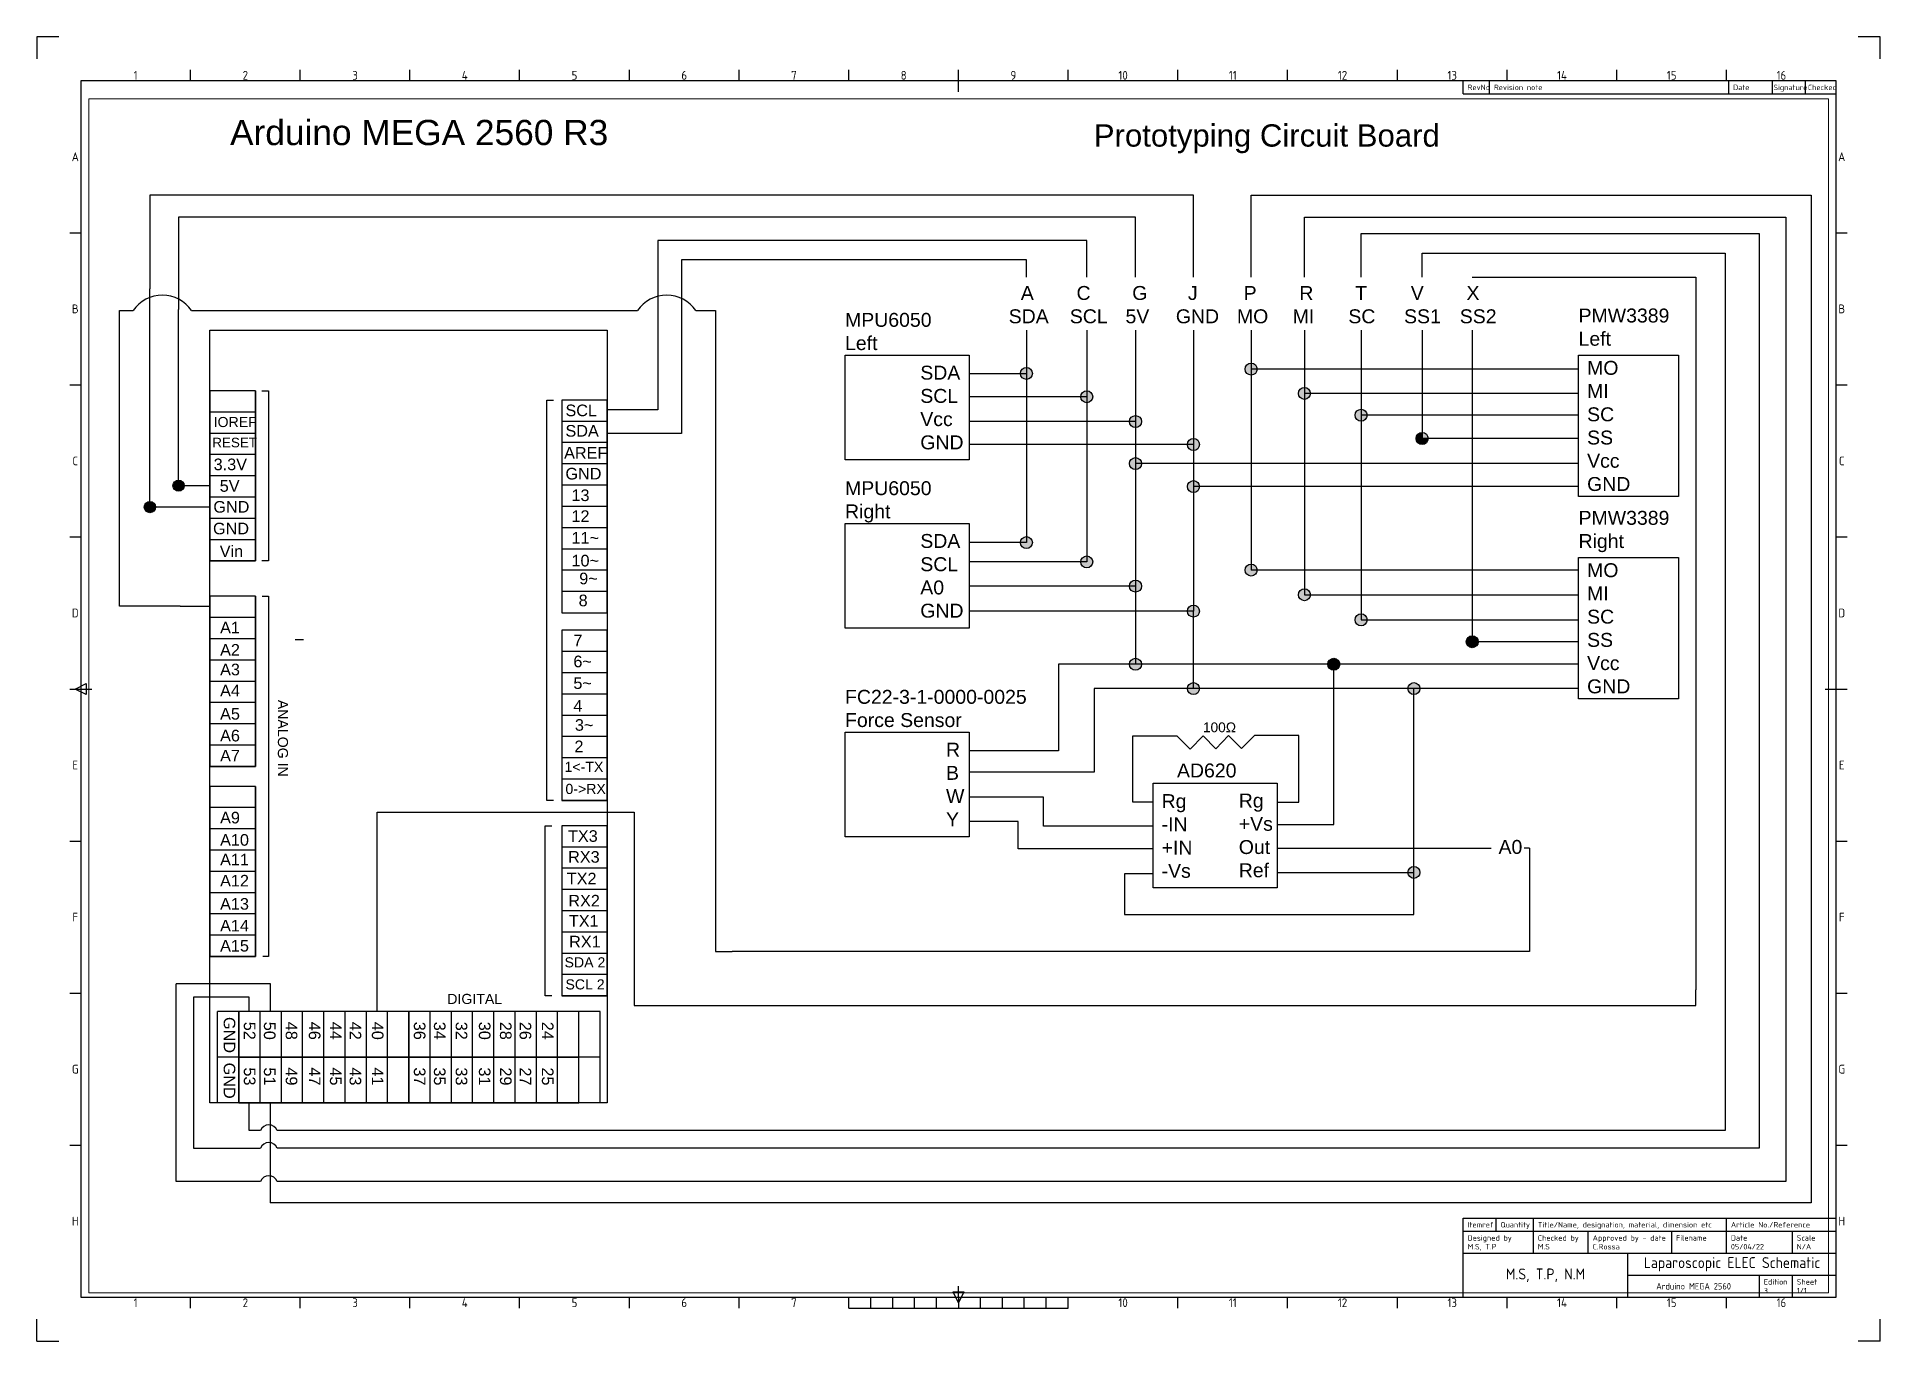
# Paper-space layout 'ISO A1 Layout' of a CAD drawing. Header units: millimetres. Extents: x 0 to 840, y 0 to 594.
# The model-space entities are those that its viewports show. They can reach past a viewport. Long polylines and large blocks are cut down to what shows.
import ezdxf
from ezdxf.enums import TextEntityAlignment as Align

# ---------------------------------------------------------------- set-up
doc = ezdxf.new("R2010")
doc.units = ezdxf.units.MM
doc.layers.add('Title Block', color=7, linetype='Continuous')
doc.layers.add('Viewport', color=5, linetype='Continuous')
doc.styles.add('ISO Proportional', font='isocp.shx')
doc.styles.get("Standard").update_dxf_attribs({"font": 'arial.ttf'})

# ---------------------------------------------------------------- blocks, each defined once
blk = doc.blocks.new('ISO A1 title block')
at = {"layer": 'Title Block'}
for p, q in [((10, 594), (0, 594)), ((0, 594), (0, 584)), ((840, 594), (830, 594)), ((840, 584), (840, 594)), ((820, 574), (20, 574)), ((20, 574), (20, 20)), ((70, 574), (70, 579)), ((120, 574), (120, 579)), ((170, 574), (170, 579)), ((220, 574), (220, 579)), ((270, 574), (270, 579)), ((320, 574), (320, 579)), ((370, 574), (370, 579)), ((420, 569), (420, 579)), ((470, 574), (470, 579)), ((520, 574), (520, 579)), ((570, 574), (570, 579)), ((620, 574), (620, 579)), ((650, 568), (650, 574)), ((662, 568), (662, 574)), ((670, 574), (670, 579)), ((720, 574), (720, 579)), ((770, 574), (770, 579)), ((771, 568), (771, 574)), ((791, 568), (791, 574)), ((806, 568), (806, 574)), ((820, 20), (820, 574)), ((650, 568), (820, 568)), ((15, 504.75), (20, 504.75)), ((820, 504.75), (825, 504.75)), ((15, 435.5), (20, 435.5)), ((820, 435.5), (825, 435.5)), ((15, 366.25), (20, 366.25)), ((820, 366.25), (825, 366.25)), ((15, 297), (25, 297)), ((17.5, 297), (22.5, 299.5)), ((22.5, 294.5), (17.5, 297)), ((22.5, 299.5), (22.5, 294.5)), ((815, 297), (825, 297)), ((15, 227.75), (20, 227.75)), ((820, 227.75), (825, 227.75)), ((15, 158.5), (20, 158.5)), ((820, 158.5), (825, 158.5)), ((15, 89.25), (20, 89.25)), ((820, 89.25), (825, 89.25)), ((650, 56), (820, 56)), ((650, 50), (650, 56)), ((665, 50), (665, 56)), ((682, 50), (682, 56)), ((770, 50), (770, 56)), ((650, 50), (820, 50)), ((650, 20), (650, 50)), ((682, 40), (682, 50)), ((707, 40), (707, 50)), ((745, 40), (745, 50)), ((770, 40), (770, 50)), ((800, 40), (800, 50)), ((650, 40), (820, 40)), ((725, 20), (725, 40)), ((725, 30), (820, 30)), ((785, 20), (785, 30)), ((800, 20), (800, 30)), ((20, 20), (820, 20)), ((70, 15), (70, 20)), ((120, 15), (120, 20)), ((170, 15), (170, 20)), ((220, 15), (220, 20)), ((270, 15), (270, 20)), ((320, 15), (320, 20)), ((370, 15), (370, 20)), ((380, 15), (380, 20)), ((390, 15), (390, 20)), ((400, 15), (400, 20)), ((410, 15), (410, 20)), ((417.5, 22.5), (422.5, 22.5)), ((420, 17.5), (417.5, 22.5)), ((420, 20), (420, 25)), ((422.5, 22.5), (420, 17.5)), ((420, 20), (420, 15)), ((430, 15), (430, 20)), ((440, 15), (440, 20)), ((450, 15), (450, 20)), ((460, 15), (460, 20)), ((470, 15), (470, 20)), ((520, 15), (520, 20)), ((570, 15), (570, 20)), ((620, 15), (620, 20)), ((670, 15), (670, 20)), ((720, 15), (720, 20)), ((770, 15), (770, 20)), ((0, 0), (0, 10)), ((370, 15), (470, 15)), ((840, 0), (840, 10)), ((0, 0), (10, 0)), ((840, 0), (830, 0))]:
    blk.add_line(p, q, dxfattribs=at)
at = {"layer": 'Title Block', "style": 'ISO Proportional'}
for s, p in [('1', (45, 576.5)), ('2', (95, 576.5)), ('3', (145, 576.5)), ('4', (195, 576.5)), ('5', (245, 576.5)), ('6', (295, 576.5)), ('7', (345, 576.5)), ('8', (395, 576.5)), ('9', (445, 576.5)), ('10', (495, 576.5)), ('11', (545, 576.5)), ('12', (595, 576.5)), ('13', (645, 576.5)), ('14', (695, 576.5)), ('15', (745, 576.5)), ('16', (795, 576.5)), ('A', (17.5, 539.375)), ('A', (822.5, 539.375)), ('B', (17.5, 470.125)), ('B', (822.5, 470.125)), ('C', (17.5, 400.875)), ('C', (822.5, 400.875)), ('D', (17.5, 331.625)), ('D', (822.5, 331.625)), ('E', (17.5, 262.375)), ('E', (822.5, 262.375)), ('F', (17.5, 193.125)), ('F', (822.5, 193.125)), ('G', (17.5, 123.875)), ('G', (822.5, 123.875)), ('H', (17.5, 54.625)), ('H', (822.5, 54.625)), ('1', (45, 17.5)), ('2', (95, 17.5)), ('3', (145, 17.5)), ('4', (195, 17.5)), ('5', (245, 17.5)), ('6', (295, 17.5)), ('7', (345, 17.5)), ('10', (495, 17.5)), ('11', (545, 17.5)), ('12', (595, 17.5)), ('13', (645, 17.5)), ('14', (695, 17.5)), ('15', (745, 17.5)), ('16', (795, 17.5))]:
    blk.add_text(s, height=4, dxfattribs=at).set_placement(p, align=Align.MIDDLE)
for s, p in [('RevNo', (652, 571)), ('Revision note', (664, 571)), ('Date', (773, 571)), ('Signature', (791.361, 571)), ('Checked', (807.083, 571)), ('Itemref', (652, 53)), ('Quantity', (667, 53)), ('Title/Name, designation, material, dimension etc', (684, 53)), ('Article No./Reference', (772, 53)), ('Designed by', (652, 47)), ('Checked by', (684, 47)), ('Approved by - date', (709, 47)), ('Filename', (747, 47)), ('Date', (772, 47)), ('Scale', (802, 47)), ('Edition', (787, 27)), ('Sheet', (802, 27))]:
    blk.add_text(s, height=2.5, dxfattribs=at).set_placement(p, align=Align.MIDDLE_LEFT)
at = {"layer": 'Title Block', "style": 'ISO Proportional', "flags": 8}
for tag, p in [('DESIGNED_BY', (652, 43)), ('CHECKED_BY', (684, 43)), ('APPROVED_BY_DATE', (709, 43)), ('FILENAME', (747, 43)), ('DATE', (772, 43)), ('SCALE', (802, 43)), ('EDITION', (787, 23)), ('SHEET', (802, 23))]:
    blk.add_attdef(tag, text='', height=2.5, dxfattribs=at).set_placement(p, align=Align.MIDDLE_LEFT)
for tag, height, p in [('TITLE', 5, (772.5, 35)), ('OWNER', 5, (687.5, 30)), ('DRAWING_NUMBER', 3, (755, 25))]:
    blk.add_attdef(tag, text='', height=height, dxfattribs=at).set_placement(p, align=Align.MIDDLE)

msp = doc.modelspace()

# ---------------------------------------------------------------- hatches: boundary and pattern name
h = msp.add_hatch(color=256)
h.dxf.hatch_style = 1
h.paths.add_polyline_path([(6111.4, 2784.6, 0.414214), (6093.7, 2767), (6111.4, 2767)])
h.paths.add_polyline_path([(6111.4, 2784.6), (6111.4, 2767), (6111.4, 2749.3, 0.414214), (6129.1, 2767, 0.414214)])
h.paths.add_polyline_path([(6111.4, 2767), (6093.7, 2767, 0.414214), (6111.4, 2749.3)])
h.paths.add_polyline_path([(6289.2, 2716.1, 0.414214), (6271.6, 2698.5), (6289.2, 2698.5)])
h.paths.add_polyline_path([(6306.9, 2698.5, 0.414214), (6289.2, 2716.1), (6289.2, 2698.5), (6289.2, 2680.8, 0.414214)])
h.paths.add_polyline_path([(6289.2, 2698.5), (6271.6, 2698.5, 0.414214), (6289.2, 2680.8)])
h.paths.add_polyline_path([(6433.2, 2642.9, 0.414214), (6415.5, 2625.2), (6433.2, 2625.2)])
h.paths.add_polyline_path([(6450.9, 2625.2, 0.414214), (6433.2, 2642.9), (6433.2, 2625.2), (6433.2, 2607.5, 0.414214)])
h.paths.add_polyline_path([(6433.2, 2625.2), (6415.5, 2625.2, 0.414214), (6433.2, 2607.5)])
h.paths.add_polyline_path([(6111.4, 2286.1, 0.414214), (6093.7, 2268.5), (6111.4, 2268.5)])
h.paths.add_polyline_path([(6111.4, 2286.1), (6111.4, 2268.5), (6093.7, 2268.5, 1), (6129.1, 2268.5, 0.414214)])
h.paths.add_polyline_path([(6289.2, 2229.1, 0.414214), (6271.6, 2211.4), (6289.2, 2211.4)])
h.paths.add_polyline_path([(6306.9, 2211.4, 0.414214), (6289.2, 2229.1), (6289.2, 2211.4), (6271.6, 2211.4, 1)])
h.paths.add_polyline_path([(6433.2, 2519), (6433.2, 2501.3), (6450.9, 2501.3, 0.414214)])
h.paths.add_polyline_path([(6450.9, 2501.3), (6433.2, 2501.3), (6433.2, 2483.6, 0.414214)])
h.paths.add_polyline_path([(6433.2, 2519, 0.414214), (6415.5, 2501.3, 0.414214), (6433.2, 2483.6), (6433.2, 2501.3)])
h.paths.add_polyline_path([(6621.7, 2557.6, 0.414214), (6604, 2575.2), (6604, 2539.9, 0.414214)])
h.paths.add_polyline_path([(6604, 2575.2, 0.414214), (6586.3, 2557.6), (6604, 2557.6)])
h.paths.add_polyline_path([(6604, 2557.6), (6586.3, 2557.6, 0.414214), (6604, 2539.9)])
h.paths.add_polyline_path([(6450.9, 2140.2, 0.414214), (6433.2, 2157.9), (6433.2, 2140.2), (6433.2, 2122.5, 0.414214)])
h.paths.add_polyline_path([(6433.2, 2157.9, 0.414214), (6415.5, 2140.2), (6433.2, 2140.2)])
h.paths.add_polyline_path([(6433.2, 2140.2), (6415.5, 2140.2, 0.414214), (6433.2, 2122.5)])
h.paths.add_polyline_path([(6433.2, 1927.4), (6433.2, 1909.8), (6450.9, 1909.8, 0.414214)])
h = msp.add_hatch(color=256)
h.dxf.hatch_style = 1
h.paths.add_polyline_path([(6774, 2797.4, 0.414214), (6756.3, 2779.8, 0.414214), (6774, 2762.1)])
h.paths.add_polyline_path([(6791.7, 2779.8), (6774, 2779.8), (6774, 2762.1, 0.414214)])
h.paths.add_polyline_path([(6774, 2797.4), (6774, 2779.8), (6791.7, 2779.8, 0.414214)])
h.paths.add_polyline_path([(6931.2, 2725.9), (6931.2, 2708.2), (6948.9, 2708.2, 0.414214)])
h.paths.add_polyline_path([(7098.3, 2661.4), (7098.3, 2643.8), (7116, 2643.8, 0.414214)])
h.paths.add_polyline_path([(7278.3, 2592.9), (7278.3, 2575.2), (7296, 2575.2, 0.414214)])
h.paths.add_polyline_path([(6604, 2451.1, 0.414214), (6586.3, 2433.4, 0.414214), (6604, 2415.7)])
h.paths.add_polyline_path([(6604, 2451.1), (6604, 2433.4), (6621.7, 2433.4, 0.414214)])
h.paths.add_polyline_path([(6604, 2084.3, 0.414214), (6586.3, 2066.6), (6604, 2066.6)])
h.paths.add_polyline_path([(6604, 2066.6), (6586.3, 2066.6, 0.414214), (6604, 2049)])
h.paths.add_polyline_path([(6791.7, 2187.6), (6774, 2187.6), (6774, 2205.3, 0.414214), (6756.3, 2187.6, 1)])
h.paths.add_polyline_path([(6450.9, 1909.8, 1), (6415.5, 1909.8, 1)])
h.paths.add_polyline_path([(6621.7, 1838.1), (6604, 1838.1), (6586.3, 1838.1, 1)])
h.paths.add_polyline_path([(6604, 1855.8), (6604, 1838.1), (6621.7, 1838.1, 0.414214)])
h.paths.add_polyline_path([(6604, 1855.8, 0.414214), (6586.3, 1838.1), (6604, 1838.1)])
h.paths.add_polyline_path([(6931.2, 2132.7), (6931.2, 2115), (6948.9, 2115, 0.414214)])
h.paths.add_polyline_path([(7098.3, 2058.5), (7098.3, 2040.9), (7116, 2040.9, 0.414214)])
h = msp.add_hatch(color=256)
h.dxf.hatch_style = 1
h.paths.add_polyline_path([(6948.9, 2708.2, 0.414214), (6931.2, 2725.9), (6931.2, 2708.2)], flags=17)
h.paths.add_polyline_path([(6948.9, 2708.2, 0.414214), (6931.2, 2725.9), (6931.2, 2690.5, 0.414214)])
h.paths.add_polyline_path([(6931.2, 2725.9, 0.414214), (6913.5, 2708.2, 0.414214), (6931.2, 2690.5)])
h.paths.add_polyline_path([(7098.3, 2661.4), (7098.3, 2643.8), (7116, 2643.8, 0.414214)], flags=17)
h.paths.add_polyline_path([(7098.3, 2626.1, 0.414214), (7116, 2643.8, 0.414214), (7098.3, 2661.4)])
h.paths.add_polyline_path([(7098.3, 2661.4, 0.414214), (7080.6, 2643.8, 0.414214), (7098.3, 2626.1)])
h = msp.add_hatch(color=256)
h.dxf.hatch_style = 1
h.paths.add_polyline_path([(7278.3, 2575.2), (7296, 2575.2, 0.414214), (7278.3, 2592.9)], flags=16)
h.paths.add_polyline_path([(7296, 2575.2, 1), (7260.6, 2575.2, 1)])
h = msp.add_hatch(color=256)
h.dxf.hatch_style = 1
h.paths.add_polyline_path([(3628.1, 2436.2, 1), (3595.1, 2436.2, 1)])
h = msp.add_hatch(color=256)
h.dxf.hatch_style = 1
h.paths.add_polyline_path([(6774, 2187.6), (6791.7, 2187.6, 0.414214), (6774, 2205.3)])
h.paths.add_polyline_path([(6604, 2066.6), (6604, 2049, 0.414214), (6621.7, 2066.6, 0.414214), (6604, 2084.3)])
h.paths.add_polyline_path([(6604, 2433.4), (6604, 2415.7, 0.414214), (6621.7, 2433.4)])
h = msp.add_hatch(color=256)
h.dxf.hatch_style = 1
h.paths.add_polyline_path([(3543.5, 2373.1, 1), (3510.5, 2373.1, 1)])
h = msp.add_hatch(color=256)
h.dxf.hatch_style = 1
h.paths.add_polyline_path([(6948.9, 2115, 0.414214), (6931.2, 2132.7), (6931.2, 2115)], flags=17)
h.paths.add_polyline_path([(6948.9, 2115, 1), (6913.5, 2115, 1)])
h.paths.add_polyline_path([(7116, 2040.9, 0.414214), (7098.3, 2058.5), (7098.3, 2040.9)], flags=17)
h.paths.add_polyline_path([(7116, 2040.9, 1), (7080.6, 2040.9, 1)])
h = msp.add_hatch(color=256)
h.dxf.hatch_style = 1
h.paths.add_polyline_path([(7426.1, 1976.3), (7443.8, 1976.3, 0.414214), (7426.1, 1994)], flags=16)
h.paths.add_polyline_path([(7426.1, 1976.3), (7426.1, 1994, 0.414214), (7408.5, 1976.3, 1), (7443.8, 1976.3)])
h = msp.add_hatch(color=256)
h.dxf.hatch_style = 1
h.paths.add_polyline_path([(7000, 1909.8), (7035.4, 1909.8, 1)])
h.paths.add_polyline_path([(7035.4, 1909.8), (7017.7, 1909.8), (7017.7, 1892.1, 0.414214)])
h.paths.add_polyline_path([(7017.7, 1909.8), (7000, 1909.8, 0.414214), (7017.7, 1892.1)])
h = msp.add_hatch(color=256)
h.dxf.hatch_style = 1
h.paths.add_polyline_path([(7236.5, 1838.1), (7271.8, 1838.1, 1)])
h.paths.add_polyline_path([(7254.1, 1838.1), (7236.5, 1838.1, 0.414214), (7254.1, 1820.4)])
h.paths.add_polyline_path([(7271.8, 1838.1), (7254.1, 1838.1), (7254.1, 1820.4, 0.414214)])
h.paths.add_polyline_path([(7271.8, 1296.6, 0.414214), (7254.1, 1314.3), (7254.1, 1279, 0.414214)])
h.paths.add_polyline_path([(7254.1, 1314.3, 0.414214), (7236.5, 1296.6), (7254.1, 1296.6)])
h.paths.add_polyline_path([(7254.1, 1296.6), (7236.5, 1296.6, 0.414214), (7254.1, 1279)])

# ---------------------------------------------------------------- linework, layer by layer
for p, q in [((6604, 3291.9), (3527, 3291.9)), ((3527, 3291.9), (3527, 3016.7)), ((6604, 3050.7), (6604, 3291.9)), ((6774, 3050.7), (6774, 3291.9)), ((6774, 3291.9), (8425.8, 3291.9)), ((8425.8, 3291.9), (8425.8, 322.7)), ((6433.2, 3227.8), (3611.6, 3227.8)), ((3611.6, 3227.8), (3611.6, 2955.6)), ((6433.2, 3050.7), (6433.2, 3227.8)), ((6931.2, 3050.7), (6931.2, 3227.4)), ((6931.2, 3227.4), (8351.1, 3227.4)), ((8351.1, 3227.4), (8351.1, 385.7)), ((6289.2, 3159.2), (5024.6, 3159.2)), ((5024.6, 3159.2), (5024.6, 2659.9)), ((6289.2, 3050.7), (6289.2, 3159.2)), ((7098.3, 3050.7), (7098.3, 3179.5)), ((7098.3, 3179.5), (8271.9, 3179.5)), ((8271.9, 3179.5), (8271.9, 483.8)), ((6111.4, 3102.2), (5094.6, 3102.2)), ((5094.6, 3102.2), (5094.6, 2590.2)), ((6111.4, 3050.7), (6111.4, 3102.2)), ((7278.3, 3050.7), (7278.3, 3121.7)), ((7278.3, 3121.7), (8171.4, 3121.7)), ((8171.4, 3121.7), (8171.4, 535.6)), ((7426.1, 3050.7), (8085.6, 3050.7)), ((8085.6, 3050.7), (8085.6, 950.1)), ((3527, 2373.1), (3527, 3016.7)), ((3437.3, 2081.5), (3437.3, 2952.1)), ((3437.3, 2952.1), (3477.9, 2952.1)), ((3611.6, 2436.2), (3611.6, 2955.6)), ((3649.6, 2952.1), (3765.6, 2952.1)), ((3765.6, 2952.1), (4965, 2952.1)), ((5136.7, 2952.1), (5194.7, 2952.1)), ((5194.7, 2952.1), (5194.7, 1063.1)), ((6111.4, 2894.6), (6111.4, 2268.5)), ((6289.2, 2894.6), (6289.2, 2211.4)), ((6433.2, 2894.6), (6433.2, 2140.2)), ((6604, 2894.6), (6604, 2066.6)), ((6774, 2894.6), (6774, 2187.6)), ((6931.2, 2894.6), (6931.2, 2115)), ((7098.3, 2894.6), (7098.3, 2040.9)), ((7278.3, 2894.6), (7278.3, 2575.2)), ((7426.1, 2894.6), (7426.1, 1976.3)), ((7739.6, 2779.8), (6774, 2779.8)), ((3703.9, 2715.7), (3703.9, 2744.2)), ((5942.9, 2767), (6111.4, 2767)), ((3838.4, 2715.7), (3838.4, 2653)), ((3856.8, 2715.7), (3876.8, 2715.7)), ((3876.8, 2715.7), (3876.8, 2214.4)), ((4697.4, 1508.7), (4697.4, 2688.3)), ((4697.4, 2688.3), (4717.3, 2688.3)), ((4875.7, 2688.3), (4875.7, 2625.6)), ((6289.2, 2698.5), (5942.9, 2698.5)), ((7739.6, 2708.2), (6931.2, 2708.2)), ((3838.4, 2653), (3703.9, 2653)), ((3838.4, 2653), (3838.4, 2590.4)), ((4875.7, 2625.6), (4741.2, 2625.6)), ((5024.6, 2659.9), (4875.7, 2659.9)), ((4875.7, 2625.6), (4875.7, 2563)), ((6433.2, 2625.2), (5942.9, 2625.2)), ((7739.6, 2643.8), (7098.3, 2643.8)), ((3838.4, 2590.4), (3703.9, 2590.4)), ((3838.4, 2590.4), (3838.4, 2527.7)), ((4875.7, 2563), (4741.2, 2563)), ((5094.6, 2590.2), (4875.7, 2590.2)), ((4875.7, 2563), (4875.7, 2500.3)), ((6604, 2557.6), (5942.9, 2557.6)), ((7739.6, 2575.2), (7278.3, 2575.2)), ((3838.4, 2527.7), (3703.9, 2527.7)), ((3838.4, 2527.7), (3838.4, 2465)), ((4875.7, 2500.3), (4741.2, 2500.3)), ((4875.7, 2500.3), (4875.7, 2437.6)), ((7739.6, 2501.3), (6433.2, 2501.3)), ((3838.4, 2465), (3703.9, 2465)), ((3838.4, 2465), (3838.4, 2402.4)), ((3703.9, 2436.2), (3611.6, 2436.2)), ((3611.6, 2436.2), (3611.6, 2436.2)), ((3838.4, 2402.4), (3703.9, 2402.4)), ((3838.4, 2402.4), (3838.4, 2339.7)), ((4875.7, 2437.6), (4741.2, 2437.6)), ((4875.7, 2437.6), (4875.7, 2375)), ((7739.6, 2433.4), (6604, 2433.4)), ((3703.9, 2373.1), (3527, 2373.1)), ((3527, 2373.1), (3527, 2373.1)), ((3838.4, 2339.7), (3703.9, 2339.7)), ((3838.4, 2339.7), (3838.4, 2277)), ((4875.7, 2375), (4741.2, 2375)), ((4875.7, 2375), (4875.7, 2312.3)), ((4875.7, 2312.3), (4741.2, 2312.3)), ((4875.7, 2312.3), (4875.7, 2249.6)), ((3838.4, 2277), (3703.9, 2277)), ((3838.4, 2277), (3838.4, 2214.4)), ((4875.7, 2249.6), (4741.2, 2249.6)), ((4875.7, 2249.6), (4875.7, 2187)), ((6111.4, 2268.5), (5942.9, 2268.5)), ((3838.4, 2214.4), (3703.9, 2214.4)), ((3876.8, 2214.4), (3856.8, 2214.4)), ((4875.7, 2187), (4741.2, 2187)), ((4875.7, 2187), (4875.7, 2124.3)), ((6289.2, 2211.4), (5942.9, 2211.4)), ((7739.6, 2187.6), (6774, 2187.6)), ((3703.9, 2110.2), (3703.9, 2138.8)), ((4875.7, 2124.3), (4741.2, 2124.3)), ((4875.7, 2124.3), (4875.7, 2061.6)), ((6433.2, 2140.2), (5942.9, 2140.2)), ((6433.2, 2140.2), (6433.2, 1909.8)), ((3616.7, 2081.5), (3437.3, 2081.5)), ((3616.7, 2081.5), (3703.9, 2081.5)), ((3838.4, 2110.2), (3838.4, 2047.6)), ((3858.5, 2110.2), (3876.5, 2110.2)), ((3876.5, 2110.2), (3876.5, 1048.8)), ((6604, 2066.6), (5942.9, 2066.6)), ((6604, 1838.1), (6604, 2066.6)), ((6931.2, 2115), (7739.6, 2115)), ((3838.4, 2047.6), (3703.9, 2047.6)), ((3838.4, 2047.6), (3838.4, 1984.9)), ((7098.3, 2040.9), (7739.6, 2040.9)), ((3838.4, 1984.9), (3703.9, 1984.9)), ((3838.4, 1984.9), (3838.4, 1922.2)), ((3980.3, 1981.5), (3955.3, 1981.5)), ((4875.7, 2010), (4875.7, 1947.4)), ((7739.6, 1976.3), (7426.1, 1976.3)), ((3838.4, 1922.2), (3703.9, 1922.2)), ((3838.4, 1922.2), (3838.4, 1859.6)), ((4875.7, 1947.4), (4741.2, 1947.4)), ((4875.7, 1947.4), (4875.7, 1884.7)), ((6433.2, 1909.8), (6206, 1909.8)), ((6206, 1909.8), (6206, 1655.1)), ((7739.6, 1909.8), (6433.2, 1909.8)), ((7017.7, 1438.2), (7017.7, 1909.8)), ((3838.4, 1859.6), (3703.9, 1859.6)), ((3838.4, 1859.6), (3838.4, 1796.9)), ((4875.7, 1884.7), (4741.2, 1884.7)), ((4875.7, 1884.7), (4875.7, 1822)), ((3838.4, 1796.9), (3703.9, 1796.9)), ((3838.4, 1796.9), (3838.4, 1734.2)), ((4875.7, 1822), (4741.2, 1822)), ((4875.7, 1822), (4875.7, 1759.4)), ((6604, 1838.1), (6311.5, 1838.1)), ((6311.5, 1838.1), (6311.5, 1592.2)), ((7739.6, 1838.1), (6604, 1838.1)), ((7254.1, 1172.2), (7254.1, 1838.1)), ((4875.7, 1759.4), (4741.2, 1759.4)), ((4875.7, 1759.4), (4875.7, 1696.7)), ((3838.4, 1734.2), (3703.9, 1734.2)), ((3838.4, 1734.2), (3838.4, 1671.6)), ((4875.7, 1696.7), (4741.2, 1696.7)), ((4875.7, 1696.7), (4875.7, 1634.1)), ((6424.9, 1503.7), (6424.9, 1699.1)), ((6424.9, 1699.1), (6555.1, 1699.1)), ((6555.1, 1699.1), (6594, 1660.2)), ((6594, 1660.2), (6632.3, 1699.1)), ((6632.3, 1699.1), (6670.5, 1660.4)), ((6670.5, 1660.4), (6707.5, 1700.3)), ((6707.5, 1700.3), (6745.9, 1661.9)), ((6745.9, 1661.9), (6784.4, 1700.3)), ((6915.1, 1700.3), (6784.4, 1700.3)), ((6915.1, 1503.7), (6915.1, 1700.3)), ((3838.4, 1671.6), (3703.9, 1671.6)), ((3838.4, 1671.6), (3838.4, 1608.9)), ((4875.7, 1634.1), (4741.2, 1634.1)), ((4875.7, 1634.1), (4875.7, 1571.4)), ((6206, 1655.1), (5942.9, 1655.1)), ((3838.4, 1608.9), (3703.9, 1608.9)), ((6311.5, 1592.2), (5942.9, 1592.2)), ((3838.4, 1550.1), (3838.4, 1487.4)), ((4875.7, 1571.4), (4741.2, 1571.4)), ((4875.7, 1571.4), (4875.7, 1508.7)), ((6851.3, 1559.4), (6851.3, 1527.2)), ((3838.4, 1487.4), (3703.9, 1487.4)), ((3838.4, 1487.4), (3838.4, 1424.8)), ((4197.1, 1020.6), (4197.1, 1474)), ((4197.1, 1474), (4955, 1474)), ((4717.3, 1508.7), (4697.4, 1508.7)), ((4875.7, 1508.7), (4741.2, 1508.7)), ((4955, 1474), (4955, 904.7)), ((6161.9, 1518.4), (5942.9, 1518.4)), ((6161.9, 1432.4), (6161.9, 1518.4)), ((6485.2, 1503.7), (6424.9, 1503.7)), ((6851.3, 1503.7), (6915.1, 1503.7)), ((3838.4, 1424.8), (3703.9, 1424.8)), ((3838.4, 1424.8), (3838.4, 1362.1)), ((4692.2, 932.7), (4692.2, 1434.1)), ((4692.2, 1434.1), (4712.2, 1434.1)), ((4875.7, 1434.1), (4875.7, 1371.4)), ((6087.1, 1446.8), (5942.9, 1446.8)), ((6087.1, 1366), (6087.1, 1446.8)), ((6485.2, 1432.4), (6161.9, 1432.4)), ((6851.3, 1438.2), (7017.7, 1438.2)), ((3838.4, 1362.1), (3703.9, 1362.1)), ((3838.4, 1362.1), (3838.4, 1299.4)), ((4875.7, 1371.4), (4741.2, 1371.4)), ((4875.7, 1371.4), (4875.7, 1308.7)), ((6485.2, 1366), (6087.1, 1366)), ((6851.3, 1367.6), (7482.2, 1367.6)), ((7595.2, 1367.6), (7578.7, 1367.6)), ((7595.2, 1367.6), (7595.2, 1063.1)), ((4875.7, 1308.7), (4741.2, 1308.7)), ((4875.7, 1308.7), (4875.7, 1246.1)), ((3838.4, 1299.4), (3703.9, 1299.4)), ((3838.4, 1299.4), (3838.4, 1236.8)), ((6485.2, 1292.2), (6400.8, 1292.2)), ((6400.8, 1292.2), (6400.8, 1172.2)), ((6851.3, 1296.6), (7254.1, 1296.6)), ((3838.4, 1236.8), (3703.9, 1236.8)), ((3838.4, 1236.8), (3838.4, 1174.1)), ((4875.7, 1246.1), (4741.2, 1246.1)), ((4875.7, 1246.1), (4875.7, 1183.4)), ((3838.4, 1174.1), (3703.9, 1174.1)), ((3838.4, 1174.1), (3838.4, 1111.5)), ((4875.7, 1183.4), (4741.2, 1183.4)), ((4875.7, 1183.4), (4875.7, 1120.7)), ((6400.8, 1172.2), (7254.1, 1172.2)), ((3838.4, 1111.5), (3703.9, 1111.5)), ((3838.4, 1111.5), (3838.4, 1048.8)), ((4875.7, 1120.7), (4741.2, 1120.7)), ((4875.7, 1120.7), (4875.7, 1058.1)), ((3838.4, 1048.8), (3703.9, 1048.8)), ((3876.5, 1048.8), (3859.6, 1048.8)), ((4875.7, 1058.1), (4741.2, 1058.1)), ((4875.7, 1058.1), (4875.7, 995.4)), ((5194.7, 1063.1), (5243.6, 1063.1)), ((7595.2, 1063.1), (5243.6, 1063.1)), ((4197.1, 886.6), (4197.1, 1020.6)), ((4875.7, 995.4), (4741.2, 995.4)), ((4875.7, 995.4), (4875.7, 932.7)), ((3660.1, 968.6), (3604.7, 968.6)), ((3604.7, 385.7), (3604.7, 968.6)), ((3819.6, 928.7), (3655.2, 928.7)), ((3655.2, 928.7), (3655.2, 483.8)), ((3882.5, 968.6), (3660.1, 968.6)), ((3819.6, 928.7), (3684.5, 928.7)), ((3819.6, 886.6), (3819.6, 928.7)), ((3882.5, 886.6), (3882.5, 968.6)), ((4712.2, 932.7), (4692.2, 932.7)), ((4875.7, 932.7), (4741.2, 932.7)), ((8085.6, 904.7), (8085.6, 950.1)), ((3726.7, 752.1), (3726.7, 886.6)), ((3789.4, 886.6), (3726.7, 886.6)), ((3789.4, 752.1), (3789.4, 886.6)), ((3789.4, 752.1), (3789.4, 886.6)), ((3852, 752.1), (3852, 886.6)), ((3914.7, 752.1), (3914.7, 886.6)), ((3977.4, 752.1), (3977.4, 886.6)), ((4040, 752.1), (4040, 886.6)), ((4102.7, 752.1), (4102.7, 886.6)), ((4165.4, 752.1), (4165.4, 886.6)), ((4228, 752.1), (4228, 886.6)), ((4290.7, 752.1), (4290.7, 886.6)), ((4353.4, 752.1), (4353.4, 886.6)), ((4416, 752.1), (4416, 886.6)), ((4478.7, 752.1), (4478.7, 886.6)), ((4541.3, 752.1), (4541.3, 886.6)), ((4604, 752.1), (4604, 886.6)), ((4666.7, 752.1), (4666.7, 886.6)), ((4729.3, 752.1), (4729.3, 886.6)), ((4792, 752.1), (4792, 886.6)), ((4854.7, 886.6), (4792, 886.6)), ((4854.7, 752.1), (4854.7, 886.6)), ((4955, 904.7), (8085.6, 904.7)), ((3789.4, 752.1), (3726.7, 752.1)), ((3726.7, 617.6), (3726.7, 752.1)), ((3789.4, 752.1), (3726.7, 752.1)), ((3852, 752.1), (3789.4, 752.1)), ((3789.4, 617.6), (3789.4, 752.1)), ((3789.4, 617.6), (3789.4, 752.1)), ((3914.7, 752.1), (3852, 752.1)), ((3852, 617.6), (3852, 752.1)), ((3977.4, 752.1), (3914.7, 752.1)), ((3914.7, 617.6), (3914.7, 752.1)), ((4040, 752.1), (3977.4, 752.1)), ((3977.4, 617.6), (3977.4, 752.1)), ((4102.7, 752.1), (4040, 752.1)), ((4040, 617.6), (4040, 752.1)), ((4165.4, 752.1), (4102.7, 752.1)), ((4102.7, 617.6), (4102.7, 752.1)), ((4228, 752.1), (4165.4, 752.1)), ((4165.4, 617.6), (4165.4, 752.1)), ((4290.7, 752.1), (4228, 752.1)), ((4228, 617.6), (4228, 752.1)), ((4353.4, 752.1), (4290.7, 752.1)), ((4290.7, 617.6), (4290.7, 752.1)), ((4416, 752.1), (4353.4, 752.1)), ((4353.4, 617.6), (4353.4, 752.1)), ((4478.7, 752.1), (4416, 752.1)), ((4416, 617.6), (4416, 752.1)), ((4541.3, 752.1), (4478.7, 752.1)), ((4478.7, 617.6), (4478.7, 752.1)), ((4604, 752.1), (4541.3, 752.1)), ((4541.3, 617.6), (4541.3, 752.1)), ((4666.7, 752.1), (4604, 752.1)), ((4604, 617.6), (4604, 752.1)), ((4729.3, 752.1), (4666.7, 752.1)), ((4666.7, 617.6), (4666.7, 752.1)), ((4792, 752.1), (4729.3, 752.1)), ((4729.3, 617.6), (4729.3, 752.1)), ((4854.7, 752.1), (4792, 752.1)), ((4792, 617.6), (4792, 752.1)), ((4854.7, 752.1), (4792, 752.1)), ((4854.7, 617.6), (4854.7, 752.1)), ((3789.4, 617.6), (3726.7, 617.6)), ((3852, 617.6), (3789.4, 617.6)), ((3819.3, 535.6), (3819.3, 617.6)), ((3914.7, 617.6), (3852, 617.6)), ((3881.6, 617.6), (3881.6, 322.7)), ((3977.4, 617.6), (3914.7, 617.6)), ((4040, 617.6), (3977.4, 617.6)), ((4102.7, 617.6), (4040, 617.6)), ((4165.4, 617.6), (4102.7, 617.6)), ((4228, 617.6), (4165.4, 617.6)), ((4290.7, 617.6), (4228, 617.6)), ((4353.4, 617.6), (4290.7, 617.6)), ((4416, 617.6), (4353.4, 617.6)), ((4478.7, 617.6), (4416, 617.6)), ((4541.3, 617.6), (4478.7, 617.6)), ((4604, 617.6), (4541.3, 617.6)), ((4666.7, 617.6), (4604, 617.6)), ((4729.3, 617.6), (4666.7, 617.6)), ((4792, 617.6), (4729.3, 617.6)), ((4854.7, 617.6), (4792, 617.6)), ((3852.9, 535.6), (3819.3, 535.6)), ((8171.4, 535.6), (3902, 535.6)), ((3655.2, 483.8), (3852.9, 483.8)), ((8271.9, 483.8), (3902, 483.8)), ((3852.9, 385.7), (3604.7, 385.7)), ((8351.1, 385.7), (3902, 385.7)), ((8425.8, 322.7), (3881.6, 322.7))]:
    msp.add_line(p, q)
for points in [[(3703.9, 2894.6), (4875.7, 2894.6), (4875.7, 617.6), (3703.9, 617.6)], [(5576.7, 2820.4), (5942.9, 2820.4), (5942.9, 2512), (5576.7, 2512)], [(7739.6, 2820.8), (8034, 2820.8), (8034, 2404.5), (7739.6, 2404.5)], [(3838.4, 2715.7), (3703.9, 2715.7), (3703.9, 2214.4), (3838.4, 2214.4)], [(4875.7, 2688.3), (4741.2, 2688.3), (4741.2, 2062), (4875.7, 2062)], [(5576.7, 2324.4), (5942.9, 2324.4), (5942.9, 2016), (5576.7, 2016)], [(7739.6, 2224.5), (8034, 2224.5), (8034, 1808.2), (7739.6, 1808.2)], [(3838.4, 2110.2), (3703.9, 2110.2), (3703.9, 1608.9), (3838.4, 1608.9)], [(4875.7, 2010), (4741.2, 2010), (4741.2, 1508.7), (4875.7, 1508.7)], [(5576.7, 1709.5), (5942.9, 1709.5), (5942.9, 1401.1), (5576.7, 1401.1)], [(3838.4, 1550.1), (3703.9, 1550.1), (3703.9, 1048.8), (3838.4, 1048.8)], [(6485.2, 1559.4), (6851.3, 1559.4), (6851.3, 1251), (6485.2, 1251)], [(4875.7, 1434.1), (4741.2, 1434.1), (4741.2, 932.7), (4875.7, 932.7)], [(4290.7, 752.1), (4290.7, 886.6), (3789.4, 886.6), (3789.4, 752.1)], [(4792, 752.1), (4792, 886.6), (4290.7, 886.6), (4290.7, 752.1)], [(4290.7, 617.6), (4290.7, 752.1), (3789.4, 752.1), (3789.4, 617.6)], [(4792, 617.6), (4792, 752.1), (4290.7, 752.1), (4290.7, 617.6)]]:
    msp.add_lwpolyline(points, close=True)
for centre in [(6111.4, 2767), (6774, 2779.8), (6931.2, 2708.2), (6289.2, 2698.5), (6433.2, 2625.2), (7098.3, 2643.8), (6604, 2557.6), (7278.3, 2575.2), (6433.2, 2501.3), (6604, 2433.4), (6111.4, 2268.5), (6289.2, 2211.4), (6774, 2187.6), (6433.2, 2140.2), (6931.2, 2115), (6604, 2066.6), (7098.3, 2040.9), (7426.1, 1976.3), (6433.2, 1909.8), (7017.7, 1909.8), (6604, 1838.1), (7254.1, 1838.1), (7254.1, 1296.6)]:
    msp.add_circle(centre, 17.7)
at = {"color": 7, "true_color": 0xffffff, "transparency": 33554687}
for centre in [(3611.6, 2436.2), (3527, 2373.1)]:
    msp.add_circle(centre, 16.5, dxfattribs=at)
for centre, radius, start, end in [((3563.8, 2894.4), 103.4, 33.9027, 146.0973), ((5050.8, 2894.4), 103.4, 33.9027, 146.0973), ((3877.5, 526.4), 26.2, 20.667, 159.333), ((3877.5, 474.6), 26.2, 20.667, 159.333), ((3877.5, 376.5), 26.2, 20.667, 159.333)]:
    msp.add_arc(centre, radius, start, end)

# ---------------------------------------------------------------- texts
at = {"attachment_point": 1}
for s, width, gutter_width, heights, insert, char_height in [('Arduino MEGA 2560 R3', 1171.799, 18.6, [0], (3763.3, 3514.2), 74.418), ('Prototyping Circuit Board ', 1415.76, 10.3, [111.1], (6310.2, 3501.1), 65.706), ('A^IC^IG^IJ^IP^IR^IT^IV^IX\\P ', 1415.76, 10.3, [111.1], (6095, 3024.6), 41.066), ('MPU6050\\PLeft ', 421.443, 10.3, [0], (5576.7, 2945.4), 41.07), ('SDA^I SCL^I 5V^IGND^I MO^I MI^I SC^I SS1^I SS2\\P ', 1442.716, 10.3, [123.4], (6059.3, 2955.9), 41.066), ('PMW3389\\PLeft ', 421.443, 10.3, [0], (7739.6, 2958.2), 41.07), ('SDA\\PSCL \\PVcc \\PGND', 421.443, 10.3, [0], (5798.6, 2789.8), 41.07), ('MO\\PMI\\PSC\\PSS\\PVcc\\PGND', 421.443, 10.3, [0], (7764.8, 2804), 41.07), ('SCL', 128.131, 18.6, [51.6], (4752.3, 2675.2), 34.23), ('IOREF', 128.131, 18.6, [51.6], (3715, 2638.7), 29.77), ('SDA', 128.131, 18.6, [51.6], (4752.3, 2615), 34.23), ('RESET', 128.131, 18.6, [51.6], (3711, 2577.5), 28.28), ('3.3V', 128.131, 18.6, [51.6], (3715, 2516.1), 34.23), ('AREF', 128.131, 18.6, [51.6], (4748.3, 2550.1), 34.23), ('5V', 128.131, 18.6, [51.6], (3732.9, 2452.5), 34.23), ('GND', 128.131, 18.6, [51.6], (4752.3, 2488.7), 34.23), ('MPU6050\\PRight', 421.443, 10.3, [0], (5576.7, 2449.4), 41.07), ('GND', 128.131, 18.6, [51.6], (3714.1, 2391), 34.23), ('13', 128.131, 18.6, [51.6], (4770.1, 2425.1), 34.23), ('12', 128.131, 18.6, [51.6], (4770.1, 2363.6), 34.23), ('PMW3389\\PRight', 421.443, 10.3, [0], (7739.6, 2362), 41.07), ('GND', 128.131, 18.6, [51.6], (3713.1, 2327.1), 34.23), ('11~', 128.131, 18.6, [51.6], (4770.1, 2299.7), 34.23), ('SDA\\PSCL \\PA0\\PGND', 421.443, 10.3, [0], (5798.6, 2293.8), 41.07), ('Vin', 128.131, 18.6, [51.6], (3732.9, 2259.9), 34.23), ('10~', 128.131, 18.6, [51.6], (4770.1, 2232.5), 34.23), ('9~', 128.131, 18.6, [51.6], (4793, 2179.8), 34.23), ('MO\\PMI\\PSC\\PSS\\PVcc\\PGND', 421.443, 10.3, [0], (7764.8, 2207.7), 41.07), ('8', 128.131, 18.6, [51.6], (4791.2, 2115.1), 34.2), ('A1', 128.131, 18.6, [51.6], (3734, 2035.3), 34.23), ('A2', 128.131, 18.6, [51.6], (3734, 1969.6), 34.23), ('7', 128.131, 18.6, [51.6], (4775.7, 1996.9), 34.2), ('A3', 128.131, 18.6, [51.6], (3734, 1911.6), 34.23), ('6~', 128.131, 18.6, [51.6], (4775.7, 1935.4), 34.23), ('A4', 128.131, 18.6, [51.6], (3734, 1849.5), 34.23), ('5~', 128.131, 18.6, [51.6], (4775.7, 1871.5), 34.23), ('4', 128.131, 18.6, [51.6], (4775.7, 1804.3), 34.2), ('FC22-3-1-0000-0025\\PForce Sensor', 584.095, 10.3, [124.6], (5576.7, 1834.5), 41.066), ('A5', 128.131, 18.6, [51.6], (3734, 1781.1), 34.23), ('3~', 128.131, 18.6, [51.6], (4780.2, 1748.2), 34.23), ('A6', 128.131, 18.6, [51.6], (3734, 1716.9), 34.23), ('2', 128.131, 18.6, [51.6], (4778.9, 1685), 34.2), ('100Ω', 281.488, 20, [0], (6632.1, 1738.5), 28.79), ('A7', 128.131, 18.6, [51.6], (3734, 1657.7), 34.23), ('R\\PB \\PW\\PY', 421.443, 10.3, [0], (5874.5, 1678.9), 41.07), ('1<-TX', 128.131, 18.6, [51.6], (4749.7, 1622.5), 29.77), ('AD620', 584.095, 10.3, [124.6], (6555.5, 1617.5), 41.07), ('0->RX', 128.131, 18.6, [51.6], (4752.3, 1557.5), 29.77), ('Rg\\P-IN\\P+IN\\P-Vs', 421.443, 10.3, [0], (6510.1, 1527.2), 41.07), ('Rg\\P+Vs \\POut\\PRef', 421.443, 10.3, [0], (6737.7, 1528.8), 41.07), ('A9', 128.131, 18.6, [51.6], (3734, 1475.2), 34.23), ('TX3', 128.131, 18.6, [51.6], (4759.8, 1420.9), 34.23), ('A10', 128.131, 18.6, [51.6], (3734, 1409.5), 34.23), ('RX3', 128.131, 18.6, [51.6], (4760.2, 1359.4), 34.23), ('A0 \\P ', 1442.716, 10.3, [123.4], (7503.6, 1392.2), 41.07), ('A11', 128.131, 18.6, [51.6], (3734, 1351.5), 34.23), ('A12', 128.131, 18.6, [51.6], (3734, 1289.3), 34.23), ('TX2', 128.131, 18.6, [51.6], (4756.2, 1295.5), 34.23), ('A13', 128.131, 18.6, [51.6], (3734, 1221), 34.23), ('RX2', 128.131, 18.6, [51.6], (4760.8, 1230.4), 34.23), ('A14', 128.131, 18.6, [51.6], (3734, 1156.8), 34.23), ('TX1', 128.131, 18.6, [51.6], (4762.4, 1170.8), 34.23), ('A15', 128.131, 18.6, [51.6], (3734, 1097.6), 34.23), ('RX1', 128.131, 18.6, [51.6], (4763.1, 1109.7), 34.23), ('SDA 2', 128.131, 18.6, [51.6], (4749.7, 1046.5), 29.77), ('SCL 2', 128.131, 18.6, [51.6], (4752.3, 981.5), 29.77), ('DIGITAL', 327.77, 18.6, [91.8], (4403.9, 938.6), 29.77)]:
    msp.add_mtext_dynamic_manual_height_columns(s, width=width, gutter_width=gutter_width, heights=heights, dxfattribs=dict(at, insert=insert, char_height=char_height))
at = {"attachment_point": 1, "rotation": 270}
for s, width, heights, insert, char_height in [('ANALOG IN', 327.77, [91.8], (3934.1, 1805.1), 29.77), ('GND', 128.131, [51.6], (3778.8, 870.5), 34.23), ('52', 128.131, [51.6], (3838.2, 856.4), 34.23), ('50', 128.131, [51.6], (3897.4, 856.4), 34.23), ('48', 128.131, [51.6], (3961.6, 856.4), 34.23), ('46', 128.131, [51.6], (4029.9, 856.4), 34.23), ('44', 128.131, [51.6], (4092.1, 856.4), 34.23), ('42', 128.131, [51.6], (4150.1, 856.4), 34.23), ('40', 128.131, [51.6], (4215.8, 856.4), 34.23), ('36', 128.131, [51.6], (4339.5, 856.4), 34.23), ('34', 128.131, [51.6], (4398.7, 856.4), 34.23), ('32', 128.131, [51.6], (4462.9, 856.4), 34.23), ('30', 128.131, [51.6], (4531.3, 856.4), 34.23), ('28', 128.131, [51.6], (4593.4, 856.4), 34.23), ('26', 128.131, [51.6], (4651.4, 856.4), 34.23), ('24', 128.131, [51.6], (4717.1, 856.4), 34.23), ('GND', 128.131, [51.6], (3778.8, 736), 34.23), ('53', 128.131, [51.6], (3838.2, 721.9), 34.23), ('51', 128.131, [51.6], (3897.4, 721.9), 34.23), ('49', 128.131, [51.6], (3961.6, 721.9), 34.23), ('47', 128.131, [51.6], (4029.9, 721.9), 34.23), ('45', 128.131, [51.6], (4092.1, 721.9), 34.23), ('43', 128.131, [51.6], (4150.1, 721.9), 34.23), ('41', 128.131, [51.6], (4215.8, 721.9), 34.23), ('37', 128.131, [51.6], (4339.5, 721.9), 34.23), ('35', 128.131, [51.6], (4398.7, 721.9), 34.23), ('33', 128.131, [51.6], (4462.9, 721.9), 34.23), ('31', 128.131, [51.6], (4531.3, 721.9), 34.23), ('29', 128.131, [51.6], (4593.4, 721.9), 34.23), ('27', 128.131, [51.6], (4651.4, 721.9), 34.23), ('25', 128.131, [51.6], (4717.1, 721.9), 34.23)]:
    msp.add_mtext_dynamic_manual_height_columns(s, width=width, gutter_width=18.6, heights=heights, dxfattribs=dict(at, insert=insert, char_height=char_height))

psp = doc.layouts.new('ISO A1 Layout')

# ---------------------------------------------------------------- block references
at = {"layer": 'Title Block'}
ref = psp.add_blockref('ISO A1 title block', (0, 0), dxfattribs=at)
ref.add_attrib('CHECKED_BY', 'M.S', dxfattribs={"height": 2.5, "style": 'ISO Proportional'}).set_placement((684, 43), align=Align.MIDDLE_LEFT)
ref.add_attrib('OWNER', 'M.S, T.P, N.M', dxfattribs={"height": 5, "style": 'ISO Proportional'}).set_placement((687.5, 30), align=Align.MIDDLE)
ref.add_attrib('DESIGNED_BY', 'M.S, T.P', dxfattribs={"height": 2.5, "style": 'ISO Proportional'}).set_placement((652, 43), align=Align.MIDDLE_LEFT)
ref.add_attrib('DRAWING_NUMBER', 'Arduino MEGA 2560', dxfattribs={"height": 3, "style": 'ISO Proportional'}).set_placement((755, 25), align=Align.MIDDLE)
ref.add_attrib('APPROVED_BY_DATE', 'C.Rossa', dxfattribs={"height": 2.5, "style": 'ISO Proportional'}).set_placement((709, 43), align=Align.MIDDLE_LEFT)
ref.add_attrib('TITLE', 'Laparoscopic ELEC Schematic', dxfattribs={"height": 5, "style": 'ISO Proportional'}).set_placement((772.5, 35), align=Align.MIDDLE)
ref.add_attrib('DATE', '05/04/22', dxfattribs={"height": 2.5, "style": 'ISO Proportional'}).set_placement((772, 43), align=Align.MIDDLE_LEFT)
ref.add_attrib('EDITION', '3', dxfattribs={"height": 2.5, "style": 'ISO Proportional'}).set_placement((787, 23), align=Align.MIDDLE_LEFT)
ref.add_attrib('SHEET', '1/1', dxfattribs={"height": 2.5, "style": 'ISO Proportional'}).set_placement((802, 23), align=Align.MIDDLE_LEFT)
ref.add_attrib('SCALE', 'N/A', dxfattribs={"height": 2.5, "style": 'ISO Proportional'}).set_placement((802, 43), align=Align.MIDDLE_LEFT)

# ---------------------------------------------------------------- viewports
at = {"layer": 'Viewport'}
psp.add_viewport(center=(420.05, 293.84), size=(792.85, 543.8077), view_center_point=(5911.58, 1816.61), view_height=3518.6206, dxfattribs=at)

doc.saveas('drawing.dxf')
